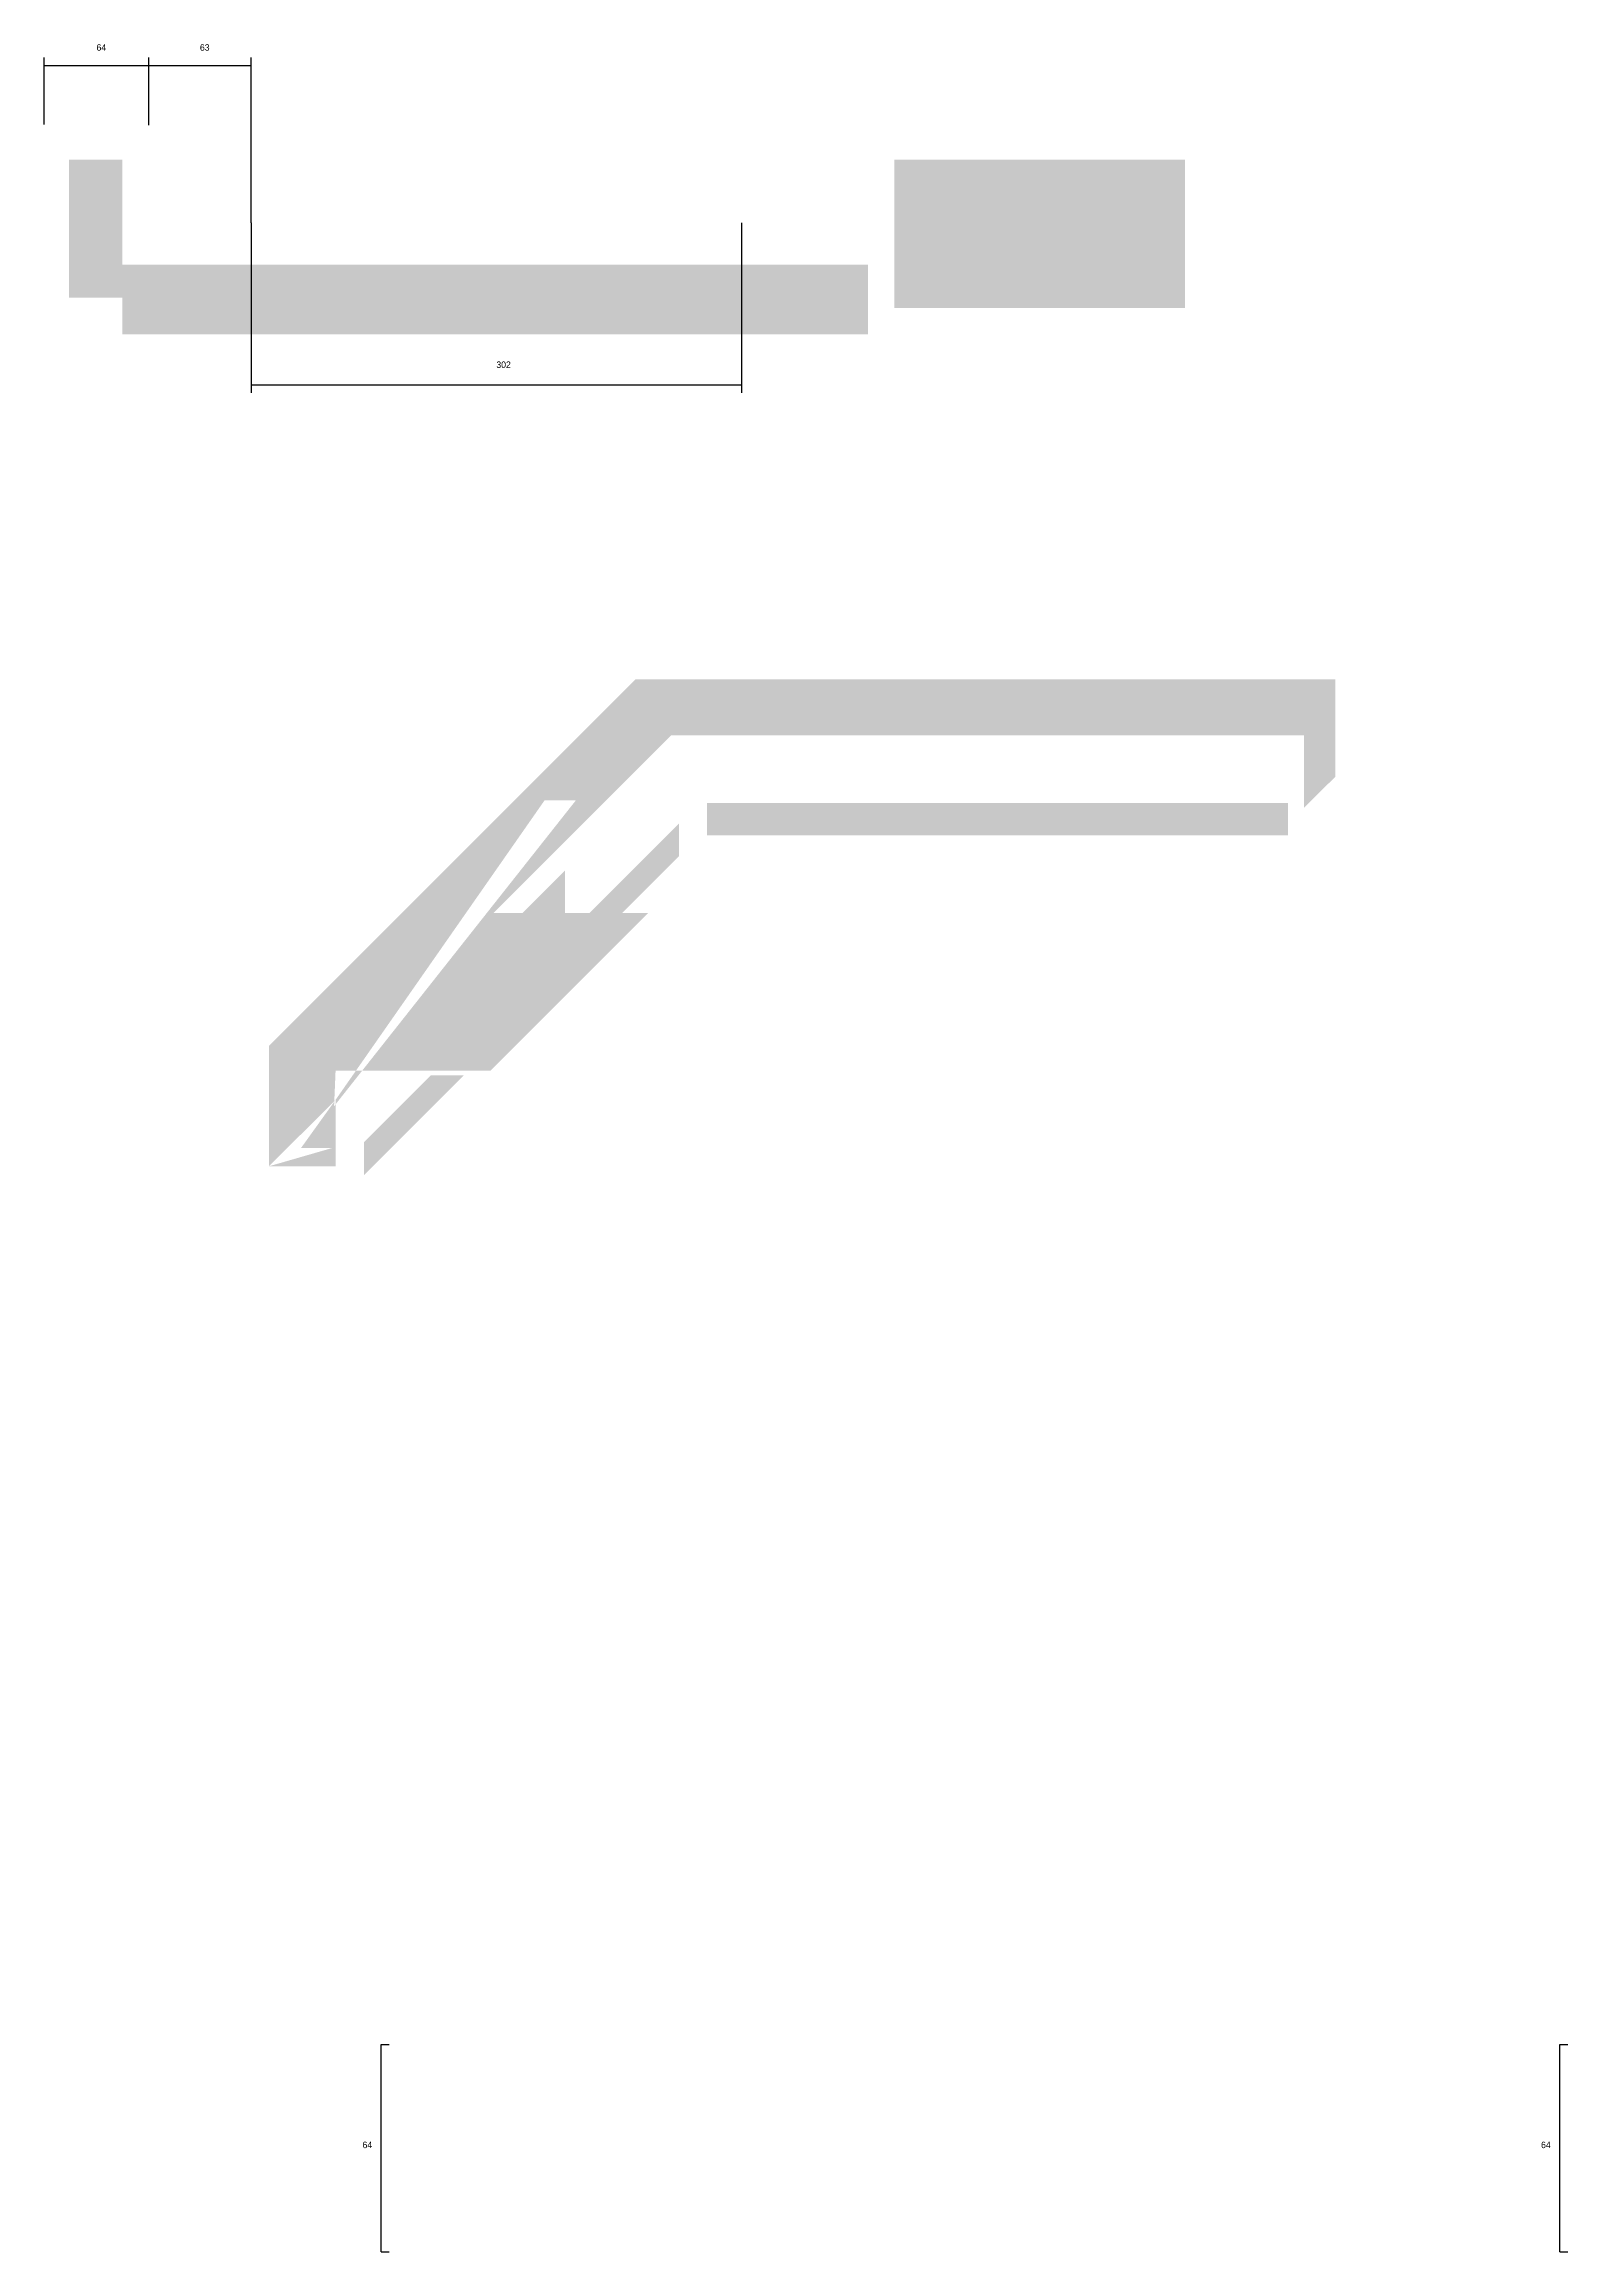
# Model space of a CAD drawing. Header units: metres. Extents: x 230 to 3694, y -1092 to 278.
# Drawn here: x 230 to 1170, y -1084 to 278 of the extents above; entities that cross this region are included whole.
import ezdxf

# ---------------------------------------------------------------- set-up
doc = ezdxf.new("R2010")
doc.units = ezdxf.units.M
for name, color, linetype in [('COTA', 241, 'Continuous'), ('Cota Seção (2x)', 4, 'Continuous'), ('Demarcação 1', 251, 'Continuous'), ('Demarcação 2', 254, 'Continuous')]:
    doc.layers.add(name, color=color, linetype=linetype)

msp = doc.modelspace()

# ---------------------------------------------------------------- hatches: boundary and pattern name
at = {"layer": 'Demarcação 1'}
h = msp.add_hatch(color=8, dxfattribs=at)
h.dxf.hatch_style = 1
h.paths.add_polyline_path([(388.1, -403.1), (407.4, -403.1), (409.4, -355.4), (594.4, -170.4), (594.4, -113.9), (594.4, -113.9), (368.3, -340), (368.3, -414.4), (409.4, -373.4), (538.3, -188.6), (557.6, -188.6)])
h = msp.add_hatch(color=8, dxfattribs=at)
h.dxf.hatch_style = 1
h.paths.add_polyline_path([(594.4, -170.4), (616.4, -148.4), (1006.9, -148.4), (1006.9, -174), (1026.2, -174), (1026.2, -113.9), (594.4, -113.9)])
h = msp.add_hatch(color=8, dxfattribs=at)
h.dxf.hatch_style = 1
h.paths.add_polyline_path([(1006.9, -174), (1006.9, -193.1), (1026.2, -174)])
h = msp.add_hatch(color=8, dxfattribs=at)
h.dxf.hatch_style = 1
h.paths.add_polyline_path([(368.3, -414.4), (409.4, -414.4), (409.4, -373.4), (388.1, -403.1), (407.4, -403.1)])
at = {"layer": 'Demarcação 2'}
h = msp.add_hatch(color=8, dxfattribs=at)
h.dxf.hatch_style = 1
h.paths.add_polyline_path([(277.8, 205.9), (277.8, 205.9), (277.8, 206.9), (244.9, 206.9), (244.9, 121.7), (277.8, 121.7)])
h = msp.add_hatch(color=8, dxfattribs=at)
h.dxf.hatch_style = 1
h.paths.add_polyline_path([(754.1, 206.9), (754.1, 115.3), (933.4, 115.3), (933.4, 206.9)])
h = msp.add_hatch(color=8, dxfattribs=at)
h.dxf.hatch_style = 1
h.paths.add_polyline_path([(737.9, 142.2), (277.8, 142.2), (277.8, 105.6), (277.8, 99.2), (737.9, 99.2)])
h = msp.add_hatch(color=8, dxfattribs=at)
h.dxf.hatch_style = 1
h.paths.add_polyline_path([(997, -190.1), (837.3, -190.1), (824.4, -190.1), (638.6, -190.1), (638.6, -210.1), (997, -210.1)])
h = msp.add_hatch(color=8, dxfattribs=at)
h.dxf.hatch_style = 1
h.paths.add_polyline_path([(621.3, -220), (621.3, -202.9), (566.2, -258), (586.2, -258), (621.3, -222.9)])
h = msp.add_hatch(color=8, dxfattribs=at)
h.dxf.hatch_style = 1
h.paths.add_polyline_path([(524.7, -258), (550.9, -258), (550.9, -231.9)])
h = msp.add_hatch(color=8, dxfattribs=at)
h.dxf.hatch_style = 1
h.paths.add_polyline_path([(409.4, -355.4), (412, -355.4), (424.3, -355.4), (505, -355.4), (602.4, -258), (506.8, -258)])
h = msp.add_hatch(color=8, dxfattribs=at)
h.dxf.hatch_style = 1
h.paths.add_polyline_path([(488.6, -358.2), (483.1, -358.2), (468.3, -358.2), (426.9, -399.6), (426.9, -419.9)])

# ---------------------------------------------------------------- linework, layer by layer
at = {"layer": 'COTA'}
for p, q in [((229.6, 228.7), (229.6, 270.1)), ((229.6, 265.1), (294.1, 265.1)), ((294.1, 228.3), (294.1, 270.1)), ((294.1, 228.3), (294.1, 270.1)), ((294.1, 265.1), (357.4, 265.1)), ((357.4, 167.9), (357.4, 270.1)), ((357.4, 167.9), (357.4, 63)), ((659.8, 167.9), (659.8, 63)), ((357.4, 68), (659.8, 68))]:
    msp.add_line(p, q, dxfattribs=at)
at = {"layer": 'Cota Seção (2x)'}
for p, q in [((437.5, -1084.5), (437.5, -956.5)), ((437.5, -956.5), (442.5, -956.5)), ((1164.7, -1084.5), (1164.7, -956.5)), ((1164.7, -956.5), (1169.7, -956.5)), ((437.5, -1084.5), (442.5, -1084.5)), ((1164.7, -1084.5), (1169.7, -1084.5))]:
    msp.add_line(p, q, dxfattribs=at)

# ---------------------------------------------------------------- texts
at = {"layer": 'COTA'}
for s, p in [('64', (261.9, 274.2)), ('63', (325.7, 274.2)), ('302', (508.6, 78.4))]:
    msp.add_text(s, height=4, dxfattribs=at).set_placement(p)
at = {"layer": 'Cota Seção (2x)'}
for p in [(426, -1020.5), (1153.2, -1020.5)]:
    msp.add_text('64', height=4, dxfattribs=at).set_placement(p)

doc.saveas('drawing.dxf')
